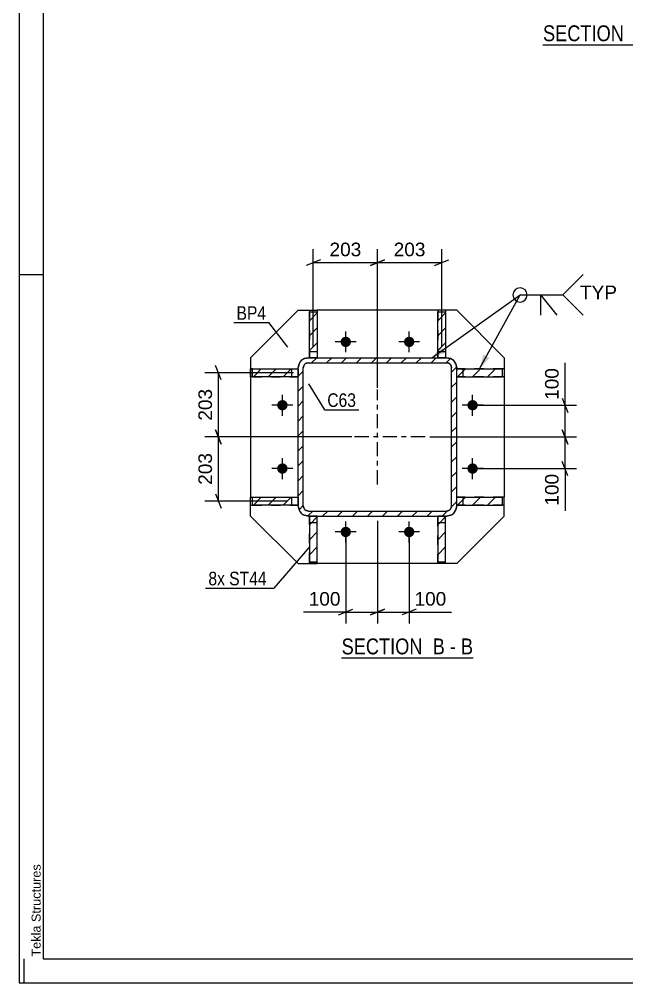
# Model space of a CAD drawing. Header units: millimetres. Extents: x -353 to 488, y -226 to 368.
# Drawn here: x -352.9 to -225.1, y -225.6 to -22.9 of the extents above; entities that cross this region are included whole.
import ezdxf

# ---------------------------------------------------------------- set-up
doc = ezdxf.new("R2010")
doc.units = ezdxf.units.MM
doc.linetypes.add('DXK_LINE_DOT2', pattern=[3.9198, 1.9599, -1.9599])
doc.linetypes.add('DXK_LINE_DOT3', pattern=[5.9187, 2.979, -0.9799, 0.9799, -0.9799])
doc.styles.add('Arial', font='ARIAL.TTF', dxfattribs={"height": 0.2})
doc.styles.add('Arial Narrow', font='ARIALN.TTF', dxfattribs={"height": 0.2})

# ---------------------------------------------------------------- blocks, each defined once
blk = doc.blocks.new('Unknown-284857872-7001')
at = {"color": 5, "linetype": 'Continuous'}
for p, q in [((-352.86, 368.39), (-352.86, -225.61)), ((-347.86, 363.39), (-347.86, -220.61)), ((-347.86, -76.61), (-352.86, -76.61)), ((-351.86, -225.61), (-351.86, -220.61)), ((-347.86, -220.61), (483.14, -220.61)), ((-352.86, -225.61), (488.14, -225.61))]:
    blk.add_line(p, q, dxfattribs=at)
at = {"color": 174, "linetype": 'Continuous', "style": 'Arial'}
blk.add_text('Tekla Structures', height=1.9102, rotation=90, dxfattribs=at).set_placement((-348.36, -220.11))
blk = doc.blocks.new('Unknown-284857872-12 - 17312')
at = {"color": 6, "linetype": 'Continuous'}
blk.add_line((-242.72, -28.23), (-215.08, -28.23), dxfattribs=at)
at = {"color": 0, "linetype": 'Continuous'}
for points in [[(-224.61, -27.48), (-224.61, -23.98), (-242.72, -23.98), (-242.72, -27.48)], [(-221.01, -27.48), (-221.01, -23.98), (-223.56, -23.98), (-223.56, -27.48)], [(-218.68, -27.48), (-218.68, -23.98), (-219.96, -23.98), (-219.96, -27.48)], [(-215.08, -27.48), (-215.08, -23.98), (-217.63, -23.98), (-217.63, -27.48)]]:
    blk.add_wipeout(points, dxfattribs=at)
at = {"color": 7, "linetype": 'Continuous', "style": 'Arial Narrow'}
for s, p in [('SECTION ', (-242.72, -27.48)), ('A', (-223.56, -27.48)), ('A', (-217.63, -27.48)), ('-', (-219.96, -27.48))]:
    blk.add_text(s, height=3.34, dxfattribs=at).set_placement(p)
blk = doc.blocks.new('Unknown-284857872-13 - 20328')
at = {"color": 6, "linetype": 'Continuous'}
blk.add_line((-285.07, -157.26), (-257.43, -157.26), dxfattribs=at)
at = {"color": 0, "linetype": 'Continuous'}
for points in [[(-266.97, -156.51), (-266.97, -153.01), (-285.07, -153.01), (-285.07, -156.51)], [(-263.36, -156.51), (-263.36, -153.01), (-265.92, -153.01), (-265.92, -156.51)], [(-261.03, -156.51), (-261.03, -153.01), (-262.31, -153.01), (-262.31, -156.51)], [(-257.43, -156.51), (-257.43, -153.01), (-259.98, -153.01), (-259.98, -156.51)]]:
    blk.add_wipeout(points, dxfattribs=at)
at = {"color": 7, "linetype": 'Continuous', "style": 'Arial Narrow'}
for s, p in [('SECTION ', (-285.07, -156.51)), ('B', (-265.92, -156.51)), ('B', (-259.98, -156.51)), ('-', (-262.31, -156.51))]:
    blk.add_text(s, height=3.34, dxfattribs=at).set_placement(p)
blk = doc.blocks.new('Part-284857872-20344 - 20328')
at = {"linetype": 'Continuous'}
h = blk.add_hatch(dxfattribs=at)
h.set_pattern_fill('', scale=0.7, style=0, pattern_type=0)
h.set_pattern_definition([(45, (-263.1964, -137.0272), (-1.57154, 1.57154), [])])
h.paths.add_polyline_path([(-264.86, -137.03), (-263.2, -137.03), (-263.2, -127.41), (-264.86, -127.41)])
at = {"color": 7, "linetype": 'DXK_LINE_DOT2'}
for p, q in [((-264.86, -137.41), (-264.86, -127.41)), ((-263.2, -127.41), (-264.86, -127.41)), ((-263.2, -137.03), (-263.2, -127.41)), ((-264.86, -128.75), (-263.2, -128.75))]:
    blk.add_line(p, q, dxfattribs=at)
at = {"color": 2, "linetype": 'Continuous'}
for p, q in [((-264.86, -127.41), (-264.86, -137.03)), ((-263.2, -127.41), (-264.86, -127.41)), ((-263.2, -137.03), (-263.2, -127.41)), ((-264.86, -137.03), (-264.86, -137.41)), ((-264.86, -137.03), (-263.2, -137.03)), ((-263.2, -137.41), (-264.86, -137.41)), ((-263.2, -137.41), (-263.2, -137.03))]:
    blk.add_line(p, q, dxfattribs=at)
blk = doc.blocks.new('Part-284857872-20337 - 20328')
at = {"color": 2, "linetype": 'Continuous'}
for p, q in [((-294.2, -84.08), (-304.2, -94.08)), ((-294.2, -84.08), (-291.86, -84.08)), ((-264.86, -84.08), (-290.2, -84.08)), ((-260.86, -84.08), (-263.2, -84.08)), ((-260.86, -84.08), (-250.86, -94.08)), ((-304.2, -94.08), (-304.2, -96.41)), ((-250.86, -94.08), (-250.86, -96.41)), ((-304.2, -98.08), (-304.2, -123.41)), ((-250.86, -98.08), (-250.86, -123.41)), ((-304.2, -127.41), (-304.2, -125.08)), ((-250.86, -127.41), (-250.86, -125.08)), ((-294.2, -137.41), (-304.2, -127.41)), ((-260.86, -137.41), (-250.86, -127.41)), ((-294.2, -137.41), (-291.86, -137.41)), ((-264.86, -137.41), (-290.2, -137.41)), ((-260.86, -137.41), (-263.2, -137.41))]:
    blk.add_line(p, q, dxfattribs=at)
at = {"color": 7, "linetype": 'DXK_LINE_DOT2'}
for p, q in [((-291.86, -84.08), (-290.2, -84.08)), ((-263.2, -84.08), (-264.86, -84.08)), ((-304.2, -96.41), (-304.2, -98.08)), ((-250.86, -96.41), (-250.86, -98.08)), ((-304.2, -125.08), (-304.2, -123.41)), ((-250.86, -125.08), (-250.86, -123.41)), ((-291.86, -137.41), (-290.2, -137.41)), ((-263.2, -137.41), (-264.86, -137.41))]:
    blk.add_line(p, q, dxfattribs=at)
blk = doc.blocks.new('Part-284857872-20338 - 20328')
at = {"linetype": 'Continuous'}
h = blk.add_hatch(dxfattribs=at)
h.set_pattern_fill('', scale=0.7, style=0, pattern_type=0)
h.set_pattern_definition([(45, (-294.1964, -125.0786), (-1.57154, 1.57154), [])])
h.paths.add_polyline_path([(-303.81, -125.08), (-294.2, -125.08), (-294.2, -123.41), (-303.81, -123.41)])
at = {"color": 2, "linetype": 'Continuous'}
for p, q in [((-304.2, -125.08), (-304.2, -123.41)), ((-304.2, -123.41), (-303.81, -123.41)), ((-303.81, -125.08), (-303.81, -123.41)), ((-303.81, -123.41), (-294.2, -123.41)), ((-294.2, -123.41), (-294.2, -125.08)), ((-304.2, -125.08), (-303.81, -125.08)), ((-294.2, -125.08), (-303.81, -125.08))]:
    blk.add_line(p, q, dxfattribs=at)
at = {"color": 7, "linetype": 'DXK_LINE_DOT2'}
for p, q in [((-304.2, -123.41), (-294.2, -123.41)), ((-295.53, -125.08), (-295.53, -123.41)), ((-294.2, -123.41), (-294.2, -125.08)), ((-303.81, -125.08), (-294.2, -125.08))]:
    blk.add_line(p, q, dxfattribs=at)
blk = doc.blocks.new('Part-284857872-20403 - 20328')
at = {"linetype": 'Continuous'}
h = blk.add_hatch(dxfattribs=at)
h.set_pattern_fill('', scale=0.7, style=0, pattern_type=0)
h.set_pattern_definition([(45, (-294.034, -126.095), (-1.57154, 1.57154), [])])
h.paths.add_polyline_path([(-294.2, -125.28), (-294.03, -126.1), (-293.57, -126.79), (-292.88, -127.25), (-292.06, -127.41), (-263, -127.41), (-262.18, -127.25), (-261.49, -126.79), (-261.03, -126.1), (-260.86, -125.28), (-260.86, -96.21), (-261.03, -95.4), (-261.49, -94.7), (-262.18, -94.24), (-263, -94.08), (-292.06, -94.08), (-292.88, -94.24), (-293.57, -94.7), (-294.03, -95.4), (-294.2, -96.21)])
h.paths.add_polyline_path([(-293.05, -95.8), (-292.82, -95.46), (-292.47, -95.23), (-292.06, -95.15), (-263, -95.15), (-262.59, -95.23), (-262.24, -95.46), (-262.01, -95.8), (-261.93, -96.21), (-261.93, -125.28), (-262.01, -125.69), (-262.24, -126.03), (-262.59, -126.26), (-263, -126.35), (-292.06, -126.35), (-292.47, -126.26), (-292.82, -126.03), (-293.05, -125.69), (-293.13, -125.28), (-293.13, -96.21)])
at = {"color": 7, "linetype": 'DXK_LINE_DOT2'}
for p, q in [((-292.88, -94.24), (-292.06, -94.08)), ((-292.06, -95.15), (-292.47, -95.23)), ((-292.06, -94.08), (-263, -94.08)), ((-292.06, -95.15), (-263, -95.15)), ((-263, -94.08), (-262.18, -94.24)), ((-262.59, -95.23), (-263, -95.15)), ((-294.2, -96.21), (-294.03, -95.4)), ((-294.2, -125.28), (-294.2, -96.21)), ((-293.05, -95.8), (-293.13, -96.21)), ((-293.13, -125.28), (-293.13, -96.21)), ((-261.93, -96.21), (-262.01, -95.8)), ((-261.93, -125.28), (-261.93, -96.21)), ((-261.03, -95.4), (-260.86, -96.21)), ((-260.86, -125.28), (-260.86, -96.21)), ((-294.03, -126.1), (-294.2, -125.28)), ((-293.13, -125.28), (-293.05, -125.69)), ((-262.01, -125.69), (-261.93, -125.28)), ((-260.86, -125.28), (-261.03, -126.1)), ((-292.06, -127.41), (-292.88, -127.25)), ((-292.47, -126.26), (-292.06, -126.35)), ((-292.06, -126.35), (-263, -126.35)), ((-292.06, -127.41), (-263, -127.41)), ((-263, -126.35), (-262.59, -126.26)), ((-262.18, -127.25), (-263, -127.41))]:
    blk.add_line(p, q, dxfattribs=at)
at = {"color": 2, "linetype": 'Continuous'}
for p, q in [((-292.06, -94.08), (-292.88, -94.24)), ((-292.47, -95.23), (-292.06, -95.15)), ((-292.06, -94.08), (-263, -94.08)), ((-292.06, -95.15), (-263, -95.15)), ((-262.18, -94.24), (-263, -94.08)), ((-263, -95.15), (-262.59, -95.23)), ((-294.03, -95.4), (-294.2, -96.21)), ((-294.2, -125.28), (-294.2, -96.21)), ((-293.13, -96.21), (-293.05, -95.8)), ((-293.13, -125.28), (-293.13, -96.21)), ((-262.01, -95.8), (-261.93, -96.21)), ((-261.93, -125.28), (-261.93, -96.21)), ((-260.86, -96.21), (-261.03, -95.4)), ((-260.86, -125.28), (-260.86, -96.21)), ((-294.2, -125.28), (-294.03, -126.1)), ((-293.05, -125.69), (-293.13, -125.28)), ((-261.93, -125.28), (-262.01, -125.69)), ((-261.03, -126.1), (-260.86, -125.28)), ((-292.88, -127.25), (-292.06, -127.41)), ((-292.06, -126.35), (-292.47, -126.26)), ((-292.06, -126.35), (-263, -126.35)), ((-292.06, -127.41), (-263, -127.41)), ((-262.59, -126.26), (-263, -126.35)), ((-263, -127.41), (-262.18, -127.25))]:
    blk.add_line(p, q, dxfattribs=at)
at = {"color": 7, "linetype": 'DXK_LINE_DOT3'}
for p, q in [((-277.53, -120.75), (-277.53, -100.75)), ((-267.53, -110.75), (-287.53, -110.75))]:
    blk.add_line(p, q, dxfattribs=at)
at = {"color": 7, "linetype": 'DXK_LINE_DOT2'}
for centre, radius, start, end in [((-292.06, -96.21), 2.13, 112.5, 157.5), ((-292.06, -96.21), 1.07, 112.5, 157.5), ((-263, -96.21), 1.07, 22.5, 67.5), ((-263, -96.21), 2.13, 22.5, 67.5), ((-292.06, -125.28), 1.07, 202.5, 247.5), ((-263, -125.28), 1.07, 292.5, 337.5), ((-292.06, -125.28), 2.13, 202.5, 247.5), ((-263, -125.28), 2.13, 292.5, 337.5)]:
    blk.add_arc(centre, radius, start, end, dxfattribs=at)
at = {"color": 2, "linetype": 'Continuous'}
for centre, radius, start, end in [((-292.06, -96.21), 2.13, 112.5, 157.5), ((-292.06, -96.21), 1.07, 112.5, 157.5), ((-263, -96.21), 1.07, 22.5, 67.5), ((-263, -96.21), 2.13, 22.5, 67.5), ((-292.06, -125.28), 1.07, 202.5, 247.5), ((-263, -125.28), 1.07, 292.5, 337.5), ((-292.06, -125.28), 2.13, 202.5, 247.5), ((-263, -125.28), 2.13, 292.5, 337.5)]:
    blk.add_arc(centre, radius, start, end, dxfattribs=at)
blk = doc.blocks.new('Part-284857872-20339 - 20328')
at = {"linetype": 'Continuous'}
h = blk.add_hatch(dxfattribs=at)
h.set_pattern_fill('', scale=0.7, style=0, pattern_type=0)
h.set_pattern_definition([(45, (-294.1964, -98.0786), (-1.57154, 1.57154), [])])
h.paths.add_polyline_path([(-303.81, -98.08), (-294.2, -98.08), (-294.2, -96.41), (-303.81, -96.41)])
at = {"color": 2, "linetype": 'Continuous'}
for p, q in [((-304.2, -98.08), (-304.2, -96.41)), ((-303.81, -96.41), (-304.2, -96.41)), ((-303.81, -98.08), (-303.81, -96.41)), ((-303.81, -96.41), (-294.2, -96.41)), ((-294.2, -96.41), (-294.2, -98.08)), ((-303.81, -98.08), (-304.2, -98.08)), ((-294.2, -98.08), (-303.81, -98.08))]:
    blk.add_line(p, q, dxfattribs=at)
at = {"color": 7, "linetype": 'DXK_LINE_DOT2'}
for p, q in [((-304.2, -96.41), (-294.2, -96.41)), ((-295.53, -98.08), (-295.53, -96.41)), ((-294.2, -96.41), (-294.2, -98.08)), ((-303.81, -98.08), (-294.2, -98.08))]:
    blk.add_line(p, q, dxfattribs=at)
blk = doc.blocks.new('Part-284857872-20340 - 20328')
at = {"linetype": 'Continuous'}
h = blk.add_hatch(dxfattribs=at)
h.set_pattern_fill('', scale=0.7, style=0, pattern_type=0)
h.set_pattern_definition([(45, (-251.2485, -125.0786), (-1.57154, 1.57154), [])])
h.paths.add_polyline_path([(-260.86, -125.08), (-251.25, -125.08), (-251.25, -123.41), (-260.86, -123.41)])
at = {"color": 7, "linetype": 'DXK_LINE_DOT2'}
for p, q in [((-251.25, -123.41), (-260.86, -123.41)), ((-260.86, -125.08), (-260.86, -123.41)), ((-259.53, -125.08), (-259.53, -123.41)), ((-251.25, -125.08), (-260.86, -125.08))]:
    blk.add_line(p, q, dxfattribs=at)
at = {"color": 2, "linetype": 'Continuous'}
for p, q in [((-260.86, -123.41), (-251.25, -123.41)), ((-260.86, -125.08), (-260.86, -123.41)), ((-250.86, -123.41), (-251.25, -123.41)), ((-251.25, -125.08), (-251.25, -123.41)), ((-250.86, -125.08), (-250.86, -123.41)), ((-260.86, -125.08), (-251.25, -125.08)), ((-250.86, -125.08), (-251.25, -125.08))]:
    blk.add_line(p, q, dxfattribs=at)
blk = doc.blocks.new('Part-284857872-20341 - 20328')
at = {"linetype": 'Continuous'}
h = blk.add_hatch(dxfattribs=at)
h.set_pattern_fill('', scale=0.7, style=0, pattern_type=0)
h.set_pattern_definition([(45, (-251.2485, -98.0786), (-1.57154, 1.57154), [])])
h.paths.add_polyline_path([(-260.86, -98.08), (-251.25, -98.08), (-251.25, -96.41), (-260.86, -96.41)])
at = {"color": 7, "linetype": 'DXK_LINE_DOT2'}
for p, q in [((-251.25, -96.41), (-260.86, -96.41)), ((-260.86, -98.08), (-260.86, -96.41)), ((-259.53, -98.08), (-259.53, -96.41)), ((-251.25, -98.08), (-260.86, -98.08))]:
    blk.add_line(p, q, dxfattribs=at)
at = {"color": 2, "linetype": 'Continuous'}
for p, q in [((-260.86, -96.41), (-251.25, -96.41)), ((-260.86, -98.08), (-260.86, -96.41)), ((-250.86, -96.41), (-251.25, -96.41)), ((-251.25, -98.08), (-251.25, -96.41)), ((-250.86, -96.41), (-250.86, -98.08)), ((-260.86, -98.08), (-251.25, -98.08)), ((-250.86, -98.08), (-251.25, -98.08))]:
    blk.add_line(p, q, dxfattribs=at)
blk = doc.blocks.new('Part-284857872-20342 - 20328')
at = {"linetype": 'Continuous'}
h = blk.add_hatch(dxfattribs=at)
h.set_pattern_fill('', scale=0.7, style=0, pattern_type=0)
h.set_pattern_definition([(45, (-263.1964, -94.0786), (-1.57154, 1.57154), [])])
h.paths.add_polyline_path([(-264.86, -94.08), (-263.2, -94.08), (-263.2, -84.46), (-264.86, -84.46)])
at = {"color": 2, "linetype": 'Continuous'}
for p, q in [((-264.86, -84.08), (-264.86, -84.46)), ((-263.2, -84.08), (-264.86, -84.08)), ((-264.86, -94.08), (-264.86, -84.46)), ((-264.86, -84.46), (-263.2, -84.46)), ((-263.2, -84.08), (-263.2, -84.46)), ((-263.2, -84.46), (-263.2, -94.08)), ((-263.2, -94.08), (-264.86, -94.08))]:
    blk.add_line(p, q, dxfattribs=at)
at = {"color": 7, "linetype": 'DXK_LINE_DOT2'}
for p, q in [((-264.86, -84.46), (-264.86, -94.08)), ((-263.2, -84.46), (-263.2, -94.08)), ((-264.86, -92.75), (-263.2, -92.75)), ((-263.2, -94.08), (-264.86, -94.08))]:
    blk.add_line(p, q, dxfattribs=at)
blk = doc.blocks.new('Part-284857872-20343 - 20328')
at = {"linetype": 'Continuous'}
h = blk.add_hatch(dxfattribs=at)
h.set_pattern_fill('', scale=0.7, style=0, pattern_type=0)
h.set_pattern_definition([(45, (-290.1964, -94.0786), (-1.57154, 1.57154), [])])
h.paths.add_polyline_path([(-291.86, -94.08), (-290.2, -94.08), (-290.2, -84.46), (-291.86, -84.46)])
at = {"color": 2, "linetype": 'Continuous'}
for p, q in [((-291.86, -84.08), (-290.2, -84.08)), ((-291.86, -84.08), (-291.86, -84.46)), ((-291.86, -94.08), (-291.86, -84.46)), ((-291.86, -84.46), (-290.2, -84.46)), ((-290.2, -84.08), (-290.2, -84.46)), ((-290.2, -84.46), (-290.2, -94.08)), ((-290.2, -94.08), (-291.86, -94.08))]:
    blk.add_line(p, q, dxfattribs=at)
at = {"color": 7, "linetype": 'DXK_LINE_DOT2'}
for p, q in [((-291.86, -84.46), (-291.86, -94.08)), ((-290.2, -84.46), (-290.2, -94.08)), ((-291.86, -92.75), (-290.2, -92.75)), ((-290.2, -94.08), (-291.86, -94.08))]:
    blk.add_line(p, q, dxfattribs=at)
blk = doc.blocks.new('Part-284857872-20345 - 20328')
at = {"linetype": 'Continuous'}
h = blk.add_hatch(dxfattribs=at)
h.set_pattern_fill('', scale=0.7, style=0, pattern_type=0)
h.set_pattern_definition([(45, (-290.1964, -137.0272), (-1.57154, 1.57154), [])])
h.paths.add_polyline_path([(-291.86, -137.03), (-290.2, -137.03), (-290.2, -127.41), (-291.86, -127.41)])
at = {"color": 7, "linetype": 'DXK_LINE_DOT2'}
for p, q in [((-291.86, -137.03), (-291.86, -127.41)), ((-291.86, -127.41), (-290.2, -127.41)), ((-290.2, -137.03), (-290.2, -127.41)), ((-291.86, -128.75), (-290.2, -128.75))]:
    blk.add_line(p, q, dxfattribs=at)
at = {"color": 2, "linetype": 'Continuous'}
for p, q in [((-291.86, -127.41), (-291.86, -137.03)), ((-290.2, -127.41), (-291.86, -127.41)), ((-290.2, -137.03), (-290.2, -127.41)), ((-291.86, -137.41), (-291.86, -137.03)), ((-291.86, -137.03), (-290.2, -137.03)), ((-290.2, -137.41), (-291.86, -137.41)), ((-290.2, -137.41), (-290.2, -137.03))]:
    blk.add_line(p, q, dxfattribs=at)
blk = doc.blocks.new('Bolt-284857872-20421 - 20328')
at = {"linetype": 'Continuous'}
for points in [[(-284.2, -91.85, -1), (-284.2, -89.65, -1)], [(-270.86, -91.85, -1), (-270.86, -89.65, -1)], [(-297.53, -105.18, -1), (-297.53, -102.98, -1)], [(-257.53, -105.18, -1), (-257.53, -102.98, -1)], [(-297.53, -118.51, -1), (-297.53, -116.31, -1)], [(-257.53, -118.51, -1), (-257.53, -116.31, -1)], [(-284.2, -131.85, -1), (-284.2, -129.65, -1)], [(-270.86, -131.85, -1), (-270.86, -129.65, -1)]]:
    blk.add_hatch(color=1, dxfattribs=at).paths.add_polyline_path(points)
at = {"color": 1, "linetype": 'Continuous'}
for p, q in [((-284.2, -92.95), (-284.2, -88.55)), ((-270.86, -92.95), (-270.86, -88.55)), ((-282, -90.75), (-286.4, -90.75)), ((-268.66, -90.75), (-273.06, -90.75)), ((-297.53, -106.28), (-297.53, -101.88)), ((-257.53, -106.28), (-257.53, -101.88)), ((-295.33, -104.08), (-299.73, -104.08)), ((-255.33, -104.08), (-259.73, -104.08)), ((-297.53, -119.61), (-297.53, -115.21)), ((-257.53, -119.61), (-257.53, -115.21)), ((-295.33, -117.41), (-299.73, -117.41)), ((-255.33, -117.41), (-259.73, -117.41)), ((-284.2, -132.95), (-284.2, -128.55)), ((-270.86, -132.95), (-270.86, -128.55)), ((-282, -130.75), (-286.4, -130.75)), ((-268.66, -130.75), (-273.06, -130.75))]:
    blk.add_line(p, q, dxfattribs=at)
blk = doc.blocks.new('StraightDimension-284857872-20535 - 20328')
at = {"color": 7, "linetype": 'Continuous'}
for p, q in [((-277.53, -128.41), (-277.53, -150.01)), ((-270.86, -131.75), (-270.86, -150.01)), ((-279.03, -148.21), (-276.03, -147.01)), ((-277.53, -147.61), (-270.86, -147.61)), ((-269.36, -147.01), (-272.36, -148.21))]:
    blk.add_line(p, q, dxfattribs=at)
at = {"color": 0}
blk.add_wipeout([(-262.47, -146.86), (-262.47, -142.66), (-270.34, -142.66), (-270.34, -146.86)], dxfattribs=at)
at = {"color": 7, "linetype": 'Continuous'}
blk.add_line((-270.86, -147.61), (-261.94, -147.61), dxfattribs=at)
blk.add_line((-270.86, -147.61), (-261.94, -147.61), dxfattribs=at)
at = {"color": 3, "style": 'Arial'}
blk.add_text('100', height=2.865, dxfattribs=at).set_placement((-269.74, -146.26))
blk = doc.blocks.new('StraightDimension-284857872-20455 - 20328')
at = {"color": 7, "linetype": 'Continuous'}
for p, q in [((-277.53, -100.44), (-277.53, -71.23)), ((-264.03, -91.75), (-264.03, -71.23)), ((-276.03, -73.48), (-279.03, -74.68)), ((-277.53, -74.08), (-264.03, -74.08)), ((-265.53, -74.68), (-262.53, -73.48))]:
    blk.add_line(p, q, dxfattribs=at)
at = {"color": 0}
blk.add_wipeout([(-266.84, -73.33), (-266.84, -69.13), (-274.72, -69.13), (-274.72, -73.33)], dxfattribs=at)
at = {"color": 3, "style": 'Arial'}
blk.add_text('203', height=2.865, dxfattribs=at).set_placement((-274.12, -72.73))
blk = doc.blocks.new('StraightDimension-284857872-20456 - 20328')
at = {"color": 7, "linetype": 'Continuous'}
for p, q in [((-291.03, -91.75), (-291.03, -71.23)), ((-277.53, -100.44), (-277.53, -71.23)), ((-289.53, -73.48), (-292.53, -74.68)), ((-291.03, -74.08), (-277.53, -74.08)), ((-279.03, -74.68), (-276.03, -73.48))]:
    blk.add_line(p, q, dxfattribs=at)
at = {"color": 0}
blk.add_wipeout([(-280.34, -73.33), (-280.34, -69.13), (-288.22, -69.13), (-288.22, -73.33)], dxfattribs=at)
at = {"color": 3, "style": 'Arial'}
blk.add_text('203', height=2.865, dxfattribs=at).set_placement((-287.62, -72.73))
blk = doc.blocks.new('StraightDimension-284857872-20536 - 20328')
at = {"color": 7, "linetype": 'Continuous'}
for p, q in [((-277.53, -128.41), (-277.53, -150.01)), ((-284.2, -131.75), (-284.2, -150.01)), ((-285.7, -148.21), (-282.7, -147.01)), ((-284.2, -147.61), (-277.53, -147.61)), ((-276.03, -147.01), (-279.03, -148.21))]:
    blk.add_line(p, q, dxfattribs=at)
at = {"color": 0}
blk.add_wipeout([(-284.72, -146.86), (-284.72, -142.66), (-292.59, -142.66), (-292.59, -146.86)], dxfattribs=at)
at = {"color": 7, "linetype": 'Continuous'}
blk.add_line((-284.2, -147.61), (-293.12, -147.61), dxfattribs=at)
blk.add_line((-284.2, -147.61), (-293.12, -147.61), dxfattribs=at)
at = {"color": 3, "style": 'Arial'}
blk.add_text('100', height=2.865, dxfattribs=at).set_placement((-291.99, -146.26))
blk = doc.blocks.new('StraightDimension-284857872-20642 - 20328')
at = {"color": 7, "linetype": 'Continuous'}
for p, q in [((-295.2, -97.25), (-313.83, -97.25)), ((-310.38, -98.75), (-311.58, -95.75)), ((-310.98, -110.75), (-310.98, -97.25)), ((-311.58, -109.25), (-310.38, -112.25)), ((-282.94, -110.75), (-313.83, -110.75))]:
    blk.add_line(p, q, dxfattribs=at)
at = {"color": 0}
blk.add_wipeout([(-311.73, -100.06), (-315.93, -100.06), (-315.93, -107.93), (-311.73, -107.93)], dxfattribs=at)
at = {"color": 3, "style": 'Arial'}
blk.add_text('203', height=2.865, rotation=90.0002, dxfattribs=at).set_placement((-312.33, -107.33))
blk = doc.blocks.new('StraightDimension-284857872-20643 - 20328')
at = {"color": 7, "linetype": 'Continuous'}
for p, q in [((-310.38, -112.25), (-311.58, -109.25)), ((-282.94, -110.75), (-313.83, -110.75)), ((-310.98, -124.25), (-310.98, -110.75)), ((-311.58, -122.75), (-310.38, -125.75)), ((-296.53, -124.25), (-313.83, -124.25))]:
    blk.add_line(p, q, dxfattribs=at)
at = {"color": 0}
blk.add_wipeout([(-311.73, -113.56), (-315.93, -113.56), (-315.93, -121.43), (-311.73, -121.43)], dxfattribs=at)
at = {"color": 3, "style": 'Arial'}
blk.add_text('203', height=2.865, rotation=90.0002, dxfattribs=at).set_placement((-312.33, -120.83))
blk = doc.blocks.new('StraightDimension-284857872-20674 - 20328')
at = {"color": 7, "linetype": 'Continuous'}
for p, q in [((-238.68, -102.58), (-237.48, -105.58)), ((-256.53, -104.08), (-235.68, -104.08)), ((-238.08, -110.75), (-238.08, -104.08)), ((-237.48, -112.25), (-238.68, -109.25)), ((-266.53, -110.75), (-235.68, -110.75))]:
    blk.add_line(p, q, dxfattribs=at)
at = {"color": 0}
blk.add_wipeout([(-238.83, -95.68), (-243.03, -95.68), (-243.03, -103.55), (-238.83, -103.55)], dxfattribs=at)
at = {"color": 7, "linetype": 'Continuous'}
blk.add_line((-238.08, -104.08), (-238.08, -95.16), dxfattribs=at)
blk.add_line((-238.08, -104.08), (-238.08, -95.16), dxfattribs=at)
at = {"color": 3, "style": 'Arial'}
blk.add_text('100', height=2.865, rotation=90.0002, dxfattribs=at).set_placement((-239.43, -102.95))
blk = doc.blocks.new('StraightDimension-284857872-20675 - 20328')
at = {"color": 7, "linetype": 'Continuous'}
for p, q in [((-238.68, -109.25), (-237.48, -112.25)), ((-266.53, -110.75), (-235.68, -110.75)), ((-238.08, -117.41), (-238.08, -110.75)), ((-256.53, -117.41), (-235.68, -117.41)), ((-237.48, -118.91), (-238.68, -115.91))]:
    blk.add_line(p, q, dxfattribs=at)
at = {"color": 0}
blk.add_wipeout([(-238.83, -117.94), (-243.03, -117.94), (-243.03, -125.81), (-238.83, -125.81)], dxfattribs=at)
at = {"color": 7, "linetype": 'Continuous'}
blk.add_line((-238.08, -117.41), (-238.08, -126.33), dxfattribs=at)
blk.add_line((-238.08, -117.41), (-238.08, -126.33), dxfattribs=at)
at = {"color": 3, "style": 'Arial'}
blk.add_text('100', height=2.865, rotation=90.0002, dxfattribs=at).set_placement((-239.43, -125.21))
blk = doc.blocks.new('WeldMark-284857872-29457 - 20328')
at = {"linetype": 'Continuous'}
for points in [[(-263.25, -92.95), (-266.13, -94.08), (-264.12, -91.73)], [(-253.96, -94.14), (-256.06, -96.41), (-255.27, -93.42)]]:
    blk.add_hatch(color=30, dxfattribs=at).paths.add_polyline_path(points)
at = {"color": 30, "linetype": 'Continuous'}
for p, q in [((-266.13, -94.08), (-247.54, -80.87)), ((-256.06, -96.41), (-247.54, -80.87)), ((-247.54, -80.87), (-238.54, -80.87))]:
    blk.add_line(p, q, dxfattribs=at)
at = {"color": 3, "linetype": 'Continuous'}
for q in [(-239.83, -85.16), (-243.26, -85.16)]:
    blk.add_line((-243.26, -80.87), q, dxfattribs=at)
for start, end in [(90, 270), (270, 90)]:
    blk.add_arc((-247.54, -80.87), 1.5, start, end, dxfattribs=at)
at = {"color": 0, "linetype": 'Continuous'}
blk.add_wipeout([(-227.17, -81.77), (-227.17, -78.77), (-234.94, -78.77), (-234.94, -81.77)], dxfattribs=at)
blk.add_wipeout([(-227.17, -81.77), (-227.17, -78.77), (-234.94, -78.77), (-234.94, -81.77)], dxfattribs=at)
at = {"color": 3, "linetype": 'Continuous'}
for q in [(-234.26, -76.59), (-234.26, -85.16)]:
    blk.add_line((-238.54, -80.87), q, dxfattribs=at)
at = {"color": 3, "linetype": 'Continuous', "style": 'Arial'}
blk.add_text('TYP', height=2.865, dxfattribs=at).set_placement((-234.94, -81.77))
blk = doc.blocks.new('Mark-284857872-20750 - 20328')
at = {"color": 0}
blk.add_wipeout([(-300.96, -86.1), (-300.96, -83.1), (-307.17, -83.1), (-307.17, -86.1)], dxfattribs=at)
blk.add_wipeout([(-300.96, -86.1), (-300.96, -83.1), (-307.17, -83.1), (-307.17, -86.1)], dxfattribs=at)
at = {"color": 30, "linetype": 'Continuous'}
for p in [(-307.77, -86.7), (-296.38, -91.89)]:
    blk.add_line(p, (-300.36, -86.7), dxfattribs=at)
at = {"color": 3, "style": 'Arial Narrow'}
blk.add_text('BP4', height=2.863, dxfattribs=at).set_placement((-307.17, -86.1))
blk = doc.blocks.new('Mark-284857872-20768 - 20328')
at = {"color": 0}
blk.add_wipeout([(-282.05, -104.44), (-282.05, -101.44), (-288.08, -101.44), (-288.08, -104.44)], dxfattribs=at)
blk.add_wipeout([(-282.05, -104.44), (-282.05, -101.44), (-288.08, -101.44), (-288.08, -104.44)], dxfattribs=at)
at = {"color": 30, "linetype": 'Continuous'}
for p, q in [((-292.07, -99.57), (-288.68, -105.04)), ((-288.68, -105.04), (-281.45, -105.04))]:
    blk.add_line(p, q, dxfattribs=at)
at = {"color": 3, "style": 'Arial Narrow'}
blk.add_text('C63', height=2.863, dxfattribs=at).set_placement((-288.08, -104.44))
blk = doc.blocks.new('MarkSet-284857872-20803 - 20328')
at = {"color": 30, "linetype": 'Continuous'}
blk.add_line((-291.73, -133.78), (-299.35, -142.58), dxfattribs=at)
at = {"color": 0}
blk.add_wipeout([(-309.61, -141.98), (-309.61, -138.98), (-313.08, -138.98), (-313.08, -141.98)], dxfattribs=at)
blk.add_wipeout([(-309.61, -141.98), (-309.61, -138.98), (-313.08, -138.98), (-313.08, -141.98)], dxfattribs=at)
blk.add_wipeout([(-300.85, -141.98), (-300.85, -138.98), (-308.71, -138.98), (-308.71, -141.98)], dxfattribs=at)
blk.add_wipeout([(-300.85, -141.98), (-300.85, -138.98), (-308.71, -138.98), (-308.71, -141.98)], dxfattribs=at)
at = {"color": 30, "linetype": 'Continuous'}
blk.add_line((-313.68, -142.58), (-299.35, -142.58), dxfattribs=at)
at = {"color": 3, "style": 'Arial Narrow'}
for s, p in [('8x', (-313.08, -141.98)), ('ST44', (-308.71, -141.98))]:
    blk.add_text(s, height=2.863, dxfattribs=at).set_placement(p)

msp = doc.modelspace()

# ---------------------------------------------------------------- block references
for name in ['Unknown-284857872-7001', 'Part-284857872-20337 - 20328', 'Part-284857872-20343 - 20328', 'Part-284857872-20342 - 20328', 'Bolt-284857872-20421 - 20328', 'Part-284857872-20403 - 20328', 'Part-284857872-20339 - 20328', 'Part-284857872-20341 - 20328', 'Part-284857872-20338 - 20328', 'Part-284857872-20340 - 20328', 'Part-284857872-20345 - 20328', 'Part-284857872-20344 - 20328']:
    msp.add_blockref(name, (0, 0))

# ---------------------------------------------------------------- next in the draw order: block references
for name in ['Unknown-284857872-12 - 17312', 'StraightDimension-284857872-20455 - 20328', 'Mark-284857872-20750 - 20328', 'StraightDimension-284857872-20535 - 20328', 'Unknown-284857872-13 - 20328']:
    msp.add_blockref(name, (0, 0))

# ---------------------------------------------------------------- next in the draw order: block references
for name in ['StraightDimension-284857872-20456 - 20328', 'StraightDimension-284857872-20674 - 20328', 'StraightDimension-284857872-20536 - 20328']:
    msp.add_blockref(name, (0, 0))

# ---------------------------------------------------------------- next in the draw order: block references
for name in ['WeldMark-284857872-29457 - 20328', 'StraightDimension-284857872-20642 - 20328', 'StraightDimension-284857872-20675 - 20328', 'MarkSet-284857872-20803 - 20328']:
    msp.add_blockref(name, (0, 0))

# ---------------------------------------------------------------- next in the draw order: block references
for name in ['Mark-284857872-20768 - 20328', 'StraightDimension-284857872-20643 - 20328']:
    msp.add_blockref(name, (0, 0))

doc.saveas('drawing.dxf')
